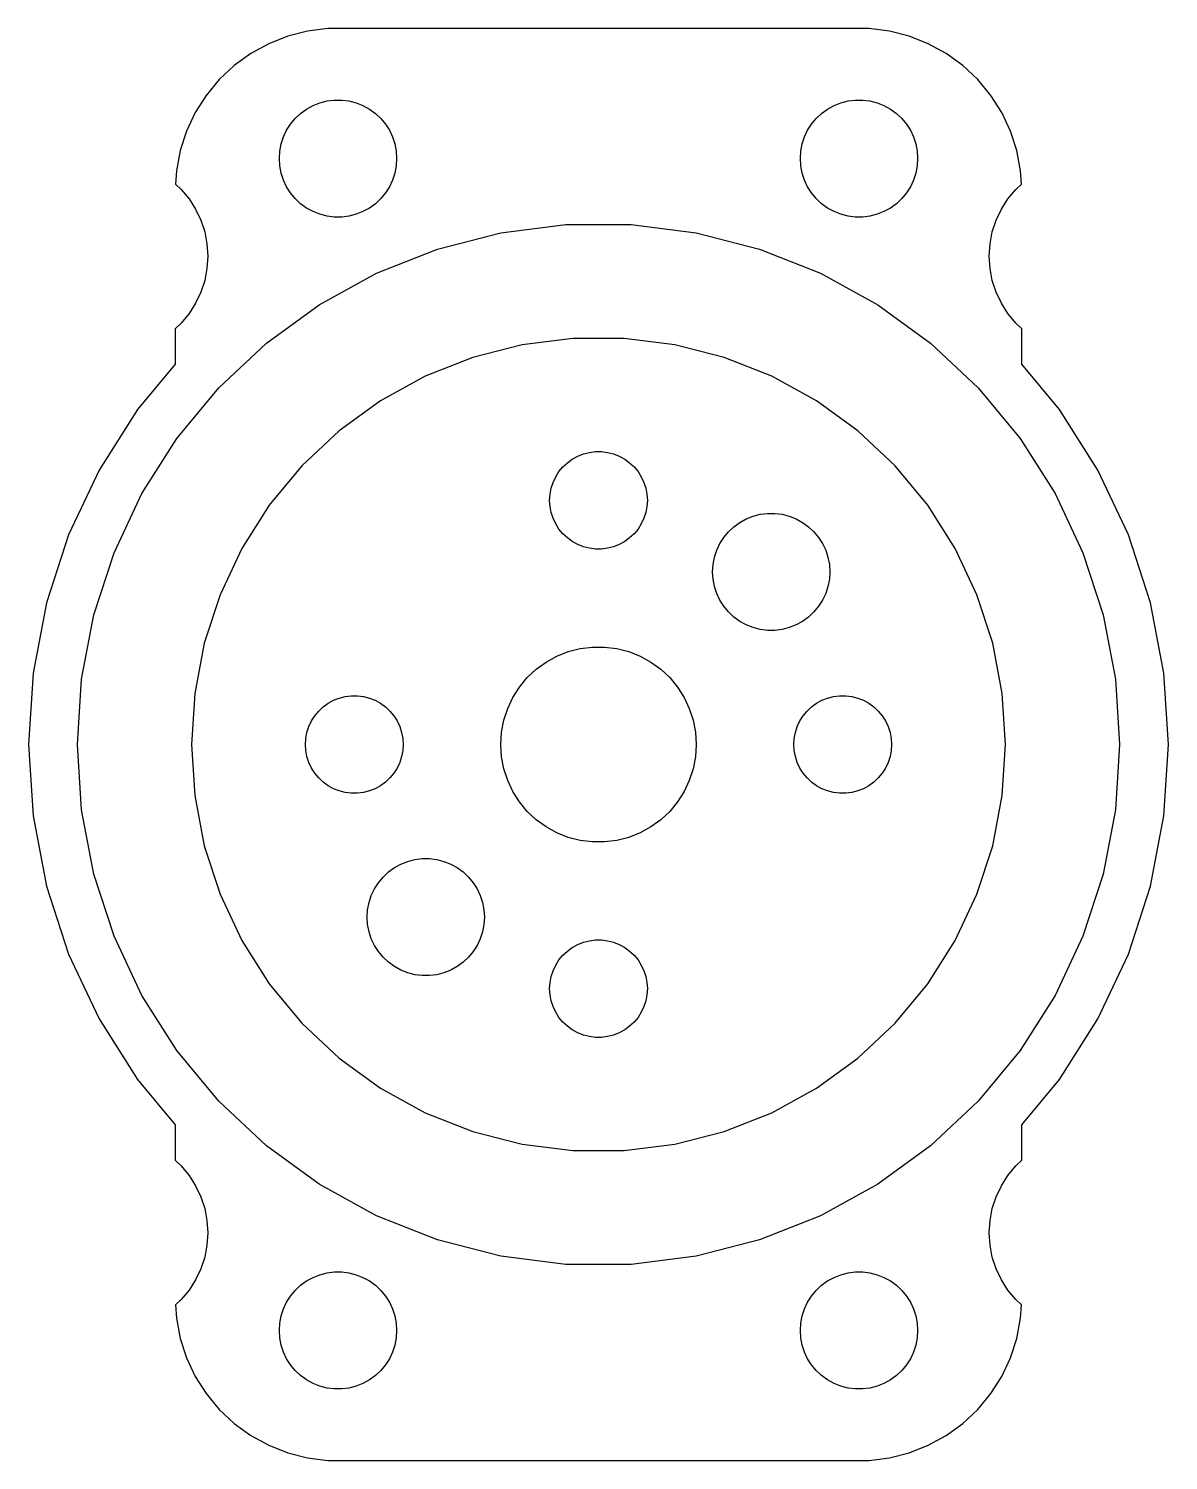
# Model space of a CAD drawing. Header units: metres. Extents: x -17.5 to 77.5, y -22 to 22.
# Drawn here: x -17.5 to 17.5, y -21.99 to 21.99 of the extents above; entities that cross this region are included whole.
import ezdxf

# ---------------------------------------------------------------- set-up
doc = ezdxf.new("R2010")
doc.units = ezdxf.units.M

msp = doc.modelspace()

# ---------------------------------------------------------------- linework, layer by layer
for p, q in [((-8.31395, 21.9901), (-8.9369, 21.9114)), ((8.31395, 21.9901), (-8.31395, 21.9901)), ((8.9369, 21.9114), (8.31395, 21.9901)), ((-9.54507, 21.7553), (-10.1289, 21.5241)), ((-8.9369, 21.9114), (-9.54507, 21.7553)), ((9.54507, 21.7553), (8.9369, 21.9114)), ((10.1289, 21.5241), (9.54507, 21.7553)), ((-10.6791, 21.2216), (-11.1871, 20.8526)), ((-10.1289, 21.5241), (-10.6791, 21.2216)), ((10.6791, 21.2216), (10.1289, 21.5241)), ((11.1871, 20.8526), (10.6791, 21.2216)), ((-11.1871, 20.8526), (-11.6448, 20.4227)), ((11.6448, 20.4227), (11.1871, 20.8526)), ((-11.6448, 20.4227), (-12.0451, 19.9389)), ((12.0451, 19.9389), (11.6448, 20.4227)), ((-12.0451, 19.9389), (-12.3815, 19.4088)), ((-8.33728, 19.7681), (-8.11302, 19.7964)), ((-8.11302, 19.7964), (-7.88696, 19.7964)), ((-7.88696, 19.7964), (-7.6627, 19.7681)), ((7.6627, 19.7681), (7.88696, 19.7964)), ((7.88696, 19.7964), (8.11302, 19.7964)), ((8.11302, 19.7964), (8.33728, 19.7681)), ((12.3815, 19.4088), (12.0451, 19.9389)), ((-12.3815, 19.4088), (-12.6489, 18.8406)), ((-9.31213, 19.2322), (-9.14735, 19.3869)), ((-9.14735, 19.3869), (-8.96448, 19.5198)), ((-8.96448, 19.5198), (-8.76639, 19.6287)), ((-8.76639, 19.6287), (-8.55623, 19.7119)), ((-8.55623, 19.7119), (-8.33728, 19.7681)), ((-7.6627, 19.7681), (-7.44376, 19.7119)), ((-7.44376, 19.7119), (-7.2336, 19.6287)), ((-7.2336, 19.6287), (-7.03551, 19.5198)), ((-7.03551, 19.5198), (-6.85263, 19.3869)), ((-6.85263, 19.3869), (-6.68785, 19.2322)), ((6.68785, 19.2322), (6.85263, 19.3869)), ((6.85263, 19.3869), (7.03551, 19.5198)), ((7.03551, 19.5198), (7.2336, 19.6287)), ((7.2336, 19.6287), (7.44376, 19.7119)), ((7.44376, 19.7119), (7.6627, 19.7681)), ((8.33728, 19.7681), (8.55623, 19.7119)), ((8.55623, 19.7119), (8.76639, 19.6287)), ((8.76639, 19.6287), (8.96448, 19.5198)), ((8.96448, 19.5198), (9.14735, 19.3869)), ((9.14735, 19.3869), (9.31213, 19.2322)), ((12.6489, 18.8406), (12.3815, 19.4088)), ((-9.57735, 18.8672), (-9.45622, 19.058)), ((-9.45622, 19.058), (-9.31213, 19.2322)), ((-6.68785, 19.2322), (-6.54376, 19.058)), ((-6.54376, 19.058), (-6.42264, 18.8672)), ((6.42264, 18.8672), (6.54376, 19.058)), ((6.54376, 19.058), (6.68785, 19.2322)), ((9.31213, 19.2322), (9.45622, 19.058)), ((9.45622, 19.058), (9.57735, 18.8672)), ((-12.6489, 18.8406), (-12.8429, 18.2434)), ((-9.74344, 18.4476), (-9.67358, 18.6626)), ((-9.67358, 18.6626), (-9.57735, 18.8672)), ((-6.42264, 18.8672), (-6.3264, 18.6626)), ((-6.3264, 18.6626), (-6.25655, 18.4476)), ((6.25655, 18.4476), (6.3264, 18.6626)), ((6.3264, 18.6626), (6.42264, 18.8672)), ((9.57735, 18.8672), (9.67358, 18.6626)), ((9.67358, 18.6626), (9.74344, 18.4476)), ((12.8429, 18.2434), (12.6489, 18.8406)), ((-12.8429, 18.2434), (-12.9606, 17.6267)), ((-9.79999, 18), (-9.7858, 18.2256)), ((-9.7858, 18.2256), (-9.74344, 18.4476)), ((-6.25655, 18.4476), (-6.21419, 18.2256)), ((-6.21419, 18.2256), (-6.2, 18)), ((6.2, 18), (6.21419, 18.2256)), ((6.21419, 18.2256), (6.25655, 18.4476)), ((9.74344, 18.4476), (9.7858, 18.2256)), ((9.7858, 18.2256), (9.79999, 18)), ((12.9606, 17.6267), (12.8429, 18.2434)), ((-12.9606, 17.6267), (-12.9864, 17.2164)), ((-9.7858, 17.7744), (-9.79999, 18)), ((-9.74344, 17.5524), (-9.7858, 17.7744)), ((-6.21419, 17.7744), (-6.25655, 17.5524)), ((-6.2, 18), (-6.21419, 17.7744)), ((6.21419, 17.7744), (6.2, 18)), ((6.25655, 17.5524), (6.21419, 17.7744)), ((9.7858, 17.7744), (9.74344, 17.5524)), ((9.79999, 18), (9.7858, 17.7744)), ((12.9864, 17.2164), (12.9606, 17.6267)), ((-12.9864, 17.2164), (-12.8131, 17.0536)), ((-9.67358, 17.3374), (-9.74344, 17.5524)), ((-9.57735, 17.1328), (-9.67358, 17.3374)), ((-6.3264, 17.3374), (-6.42264, 17.1328)), ((-6.25655, 17.5524), (-6.3264, 17.3374)), ((6.3264, 17.3374), (6.25655, 17.5524)), ((6.42264, 17.1328), (6.3264, 17.3374)), ((9.67358, 17.3374), (9.57735, 17.1328)), ((9.74344, 17.5524), (9.67358, 17.3374)), ((12.8131, 17.0536), (12.9864, 17.2164)), ((-12.8131, 17.0536), (-12.5729, 16.7634)), ((-12.5729, 16.7634), (-12.3711, 16.4453)), ((-9.45622, 16.942), (-9.57735, 17.1328)), ((-9.31213, 16.7678), (-9.45622, 16.942)), ((-9.14735, 16.6131), (-9.31213, 16.7678)), ((-6.68785, 16.7678), (-6.85263, 16.6131)), ((-6.54376, 16.942), (-6.68785, 16.7678)), ((-6.42264, 17.1328), (-6.54376, 16.942)), ((6.54376, 16.942), (6.42264, 17.1328)), ((6.68785, 16.7678), (6.54376, 16.942)), ((6.85263, 16.6131), (6.68785, 16.7678)), ((9.31213, 16.7678), (9.14735, 16.6131)), ((9.45622, 16.942), (9.31213, 16.7678)), ((9.57735, 17.1328), (9.45622, 16.942)), ((12.3711, 16.4453), (12.5729, 16.7634)), ((12.5729, 16.7634), (12.8131, 17.0536)), ((-12.3711, 16.4453), (-12.2107, 16.1044)), ((-8.96448, 16.4802), (-9.14735, 16.6131)), ((-8.76639, 16.3713), (-8.96448, 16.4802)), ((-8.55623, 16.2881), (-8.76639, 16.3713)), ((-8.33728, 16.2319), (-8.55623, 16.2881)), ((-7.44376, 16.2881), (-7.6627, 16.2319)), ((-7.2336, 16.3713), (-7.44376, 16.2881)), ((-7.03551, 16.4802), (-7.2336, 16.3713)), ((-6.85263, 16.6131), (-7.03551, 16.4802)), ((7.03551, 16.4802), (6.85263, 16.6131)), ((7.2336, 16.3713), (7.03551, 16.4802)), ((7.44376, 16.2881), (7.2336, 16.3713)), ((7.6627, 16.2319), (7.44376, 16.2881)), ((8.55623, 16.2881), (8.33728, 16.2319)), ((8.76639, 16.3713), (8.55623, 16.2881)), ((8.96448, 16.4802), (8.76639, 16.3713)), ((9.14735, 16.6131), (8.96448, 16.4802)), ((12.2107, 16.1044), (12.3711, 16.4453)), ((-12.2107, 16.1044), (-12.0942, 15.7461)), ((-8.11302, 16.2036), (-8.33728, 16.2319)), ((-7.88696, 16.2036), (-8.11302, 16.2036)), ((-7.6627, 16.2319), (-7.88696, 16.2036)), ((-2.99809, 15.7166), (-1.00464, 15.9684)), ((-1.00464, 15.9684), (1.00464, 15.9684)), ((1.00464, 15.9684), (2.99809, 15.7166)), ((7.88696, 16.2036), (7.6627, 16.2319)), ((8.11302, 16.2036), (7.88696, 16.2036)), ((8.33728, 16.2319), (8.11302, 16.2036)), ((12.0942, 15.7461), (12.2107, 16.1044)), ((-12.0942, 15.7461), (-12.0237, 15.376)), ((-4.94426, 15.2169), (-2.99809, 15.7166)), ((2.99809, 15.7166), (4.94426, 15.2169)), ((12.0237, 15.376), (12.0942, 15.7461)), ((-12.0237, 15.376), (-12, 15)), ((-12, 15), (-12.0237, 14.624)), ((-6.81245, 14.4772), (-4.94426, 15.2169)), ((4.94426, 15.2169), (6.81245, 14.4772)), ((12, 15), (12.0237, 15.376)), ((12.0237, 14.624), (12, 15)), ((-12.0237, 14.624), (-12.0942, 14.2539)), ((12.0942, 14.2539), (12.0237, 14.624)), ((-12.0942, 14.2539), (-12.2107, 13.8956)), ((-8.57323, 13.5092), (-6.81245, 14.4772)), ((6.81245, 14.4772), (8.57323, 13.5092)), ((12.2107, 13.8956), (12.0942, 14.2539)), ((-12.2107, 13.8956), (-12.3711, 13.5547)), ((12.3711, 13.5547), (12.2107, 13.8956)), ((-12.5729, 13.2366), (-12.8131, 12.9464)), ((-12.3711, 13.5547), (-12.5729, 13.2366)), ((-10.1988, 12.3282), (-8.57323, 13.5092)), ((8.57323, 13.5092), (10.1988, 12.3282)), ((12.5729, 13.2366), (12.3711, 13.5547)), ((12.8131, 12.9464), (12.5729, 13.2366)), ((-12.8131, 12.9464), (-13, 12.7708)), ((-13, 12.7708), (-13, 11.6858)), ((13, 12.7708), (12.8131, 12.9464)), ((13, 11.6858), (13, 12.7708)), ((-11.6635, 10.9527), (-10.1988, 12.3282)), ((-0.784866, 12.4753), (-2.34225, 12.2786)), ((0.784866, 12.4753), (-0.784866, 12.4753)), ((2.34225, 12.2786), (0.784866, 12.4753)), ((10.1988, 12.3282), (11.6635, 10.9527)), ((-3.8627, 11.8882), (-5.32224, 11.3103)), ((-2.34225, 12.2786), (-3.8627, 11.8882)), ((3.8627, 11.8882), (2.34225, 12.2786)), ((5.32224, 11.3103), (3.8627, 11.8882)), ((-13, 11.6858), (-14.1578, 10.2862)), ((14.1578, 10.2862), (13, 11.6858)), ((-5.32224, 11.3103), (-6.69783, 10.5541)), ((6.69783, 10.5541), (5.32224, 11.3103)), ((-12.9443, 9.40456), (-11.6635, 10.9527)), ((11.6635, 10.9527), (12.9443, 9.40456)), ((-14.1578, 10.2862), (-15.3354, 8.43068)), ((-6.69783, 10.5541), (-7.96779, 9.63141)), ((7.96779, 9.63141), (6.69783, 10.5541)), ((15.3354, 8.43068), (14.1578, 10.2862)), ((-14.0209, 7.70805), (-12.9443, 9.40456)), ((-7.96779, 9.63141), (-9.11211, 8.55682)), ((9.11211, 8.55682), (7.96779, 9.63141)), ((12.9443, 9.40456), (14.0209, 7.70805)), ((-0.803726, 8.76648), (-0.638657, 8.85724)), ((-0.638657, 8.85724), (-0.463516, 8.92657)), ((-0.463516, 8.92657), (-0.281067, 8.97342)), ((-0.281067, 8.97342), (-0.094177, 8.99704)), ((-0.094177, 8.99704), (0.094177, 8.99704)), ((0.094177, 8.99704), (0.281067, 8.97342)), ((0.281067, 8.97342), (0.463516, 8.92657)), ((0.463516, 8.92657), (0.638657, 8.85724)), ((0.638657, 8.85724), (0.803726, 8.76648)), ((-15.3354, 8.43068), (-16.2711, 6.44217)), ((-9.11211, 8.55682), (-10.1127, 7.34731)), ((-1.31445, 8.22263), (-1.21352, 8.38167)), ((-1.21352, 8.38167), (-1.09344, 8.52681)), ((-1.09344, 8.52681), (-0.956131, 8.65576)), ((-0.956131, 8.65576), (-0.803726, 8.76648)), ((0.803726, 8.76648), (0.956131, 8.65576)), ((0.956131, 8.65576), (1.09344, 8.52681)), ((1.09344, 8.52681), (1.21352, 8.38167)), ((1.21352, 8.38167), (1.31445, 8.22263)), ((10.1127, 7.34731), (9.11211, 8.55682)), ((16.2711, 6.44217), (15.3354, 8.43068)), ((-1.45287, 7.87303), (-1.39465, 8.05219)), ((-1.39465, 8.05219), (-1.31445, 8.22263)), ((1.31445, 8.22263), (1.39465, 8.05219)), ((1.39465, 8.05219), (1.45287, 7.87303)), ((-14.8764, 5.88998), (-14.0209, 7.70805)), ((-1.5, 7.5), (-1.48816, 7.68799)), ((-1.48816, 7.312), (-1.5, 7.5)), ((-1.48816, 7.68799), (-1.45287, 7.87303)), ((1.45287, 7.87303), (1.48816, 7.68799)), ((1.48816, 7.68799), (1.5, 7.5)), ((1.5, 7.5), (1.48816, 7.312)), ((14.0209, 7.70805), (14.8764, 5.88998)), ((-10.1127, 7.34731), (-10.9538, 6.02191)), ((-1.45287, 7.12695), (-1.48816, 7.312)), ((-1.39465, 6.9478), (-1.45287, 7.12695)), ((1.45287, 7.12695), (1.39465, 6.9478)), ((1.48816, 7.312), (1.45287, 7.12695)), ((4.74677, 7.01489), (4.96571, 7.07111)), ((4.96571, 7.07111), (5.18997, 7.09944)), ((5.18997, 7.09944), (5.41602, 7.09944)), ((5.41602, 7.09944), (5.64027, 7.07111)), ((5.64027, 7.07111), (5.85922, 7.01489)), ((10.9538, 6.02191), (10.1127, 7.34731)), ((-1.31445, 6.77736), (-1.39465, 6.9478)), ((-1.21352, 6.61832), (-1.31445, 6.77736)), ((-1.09344, 6.47318), (-1.21352, 6.61832)), ((1.21352, 6.61832), (1.09344, 6.47318)), ((1.31445, 6.77736), (1.21352, 6.61832)), ((1.39465, 6.9478), (1.31445, 6.77736)), ((3.99084, 6.53517), (4.15562, 6.68991)), ((4.15562, 6.68991), (4.3385, 6.82278)), ((4.3385, 6.82278), (4.53659, 6.93169)), ((4.53659, 6.93169), (4.74677, 7.01489)), ((5.85922, 7.01489), (6.0694, 6.93169)), ((6.0694, 6.93169), (6.26749, 6.82278)), ((6.26749, 6.82278), (6.45035, 6.68991)), ((6.45035, 6.68991), (6.61514, 6.53517)), ((-16.2711, 6.44217), (-16.9502, 4.35207)), ((-0.956131, 6.34422), (-1.09344, 6.47318)), ((-0.803726, 6.23351), (-0.956131, 6.34422)), ((-0.638657, 6.14275), (-0.803726, 6.23351)), ((0.803726, 6.23351), (0.638657, 6.14275)), ((0.956131, 6.34422), (0.803726, 6.23351)), ((1.09344, 6.47318), (0.956131, 6.34422)), ((3.62939, 5.96562), (3.72565, 6.17015)), ((3.72565, 6.17015), (3.84676, 6.36101)), ((3.84676, 6.36101), (3.99084, 6.53517)), ((6.61514, 6.53517), (6.75922, 6.36101)), ((6.75922, 6.36101), (6.88034, 6.17015)), ((6.88034, 6.17015), (6.97659, 5.96562)), ((16.9502, 4.35207), (16.2711, 6.44217)), ((-15.4973, 3.97903), (-14.8764, 5.88998)), ((-10.9538, 6.02191), (-11.6222, 4.60155)), ((-0.463516, 6.07341), (-0.638657, 6.14275)), ((-0.281067, 6.02657), (-0.463516, 6.07341)), ((-0.094177, 6.00294), (-0.281067, 6.02657)), ((0.094177, 6.00294), (-0.094177, 6.00294)), ((0.281067, 6.02657), (0.094177, 6.00294)), ((0.463516, 6.07341), (0.281067, 6.02657)), ((0.638657, 6.14275), (0.463516, 6.07341)), ((3.51718, 5.52859), (3.55954, 5.75064)), ((3.55954, 5.75064), (3.62939, 5.96562)), ((6.97659, 5.96562), (7.04645, 5.75064)), ((7.04645, 5.75064), (7.08879, 5.52859)), ((11.6222, 4.60155), (10.9538, 6.02191)), ((14.8764, 5.88998), (15.4973, 3.97903)), ((3.50299, 5.30299), (3.51718, 5.52859)), ((3.51718, 5.07739), (3.50299, 5.30299)), ((7.08879, 5.52859), (7.103, 5.30299)), ((7.103, 5.30299), (7.08879, 5.07739)), ((3.55954, 4.85535), (3.51718, 5.07739)), ((3.62939, 4.64037), (3.55954, 4.85535)), ((7.04645, 4.85535), (6.97659, 4.64037)), ((7.08879, 5.07739), (7.04645, 4.85535)), ((-11.6222, 4.60155), (-12.1073, 3.10861)), ((3.72565, 4.43584), (3.62939, 4.64037)), ((3.84676, 4.24498), (3.72565, 4.43584)), ((6.88034, 4.43584), (6.75922, 4.24498)), ((6.97659, 4.64037), (6.88034, 4.43584)), ((12.1073, 3.10861), (11.6222, 4.60155)), ((-16.9502, 4.35207), (-17.362, 2.19333)), ((-15.8738, 2.00533), (-15.4973, 3.97903)), ((3.99084, 4.0708), (3.84676, 4.24498)), ((4.15562, 3.91606), (3.99084, 4.0708)), ((6.61514, 4.0708), (6.45035, 3.91606)), ((6.75922, 4.24498), (6.61514, 4.0708)), ((15.4973, 3.97903), (15.8738, 2.00533)), ((17.362, 2.19333), (16.9502, 4.35207)), ((4.3385, 3.7832), (4.15562, 3.91606)), ((4.53659, 3.6743), (4.3385, 3.7832)), ((4.74677, 3.59109), (4.53659, 3.6743)), ((4.96571, 3.53488), (4.74677, 3.59109)), ((5.18997, 3.50655), (4.96571, 3.53488)), ((5.64027, 3.53488), (5.41602, 3.50655)), ((5.85922, 3.59109), (5.64027, 3.53488)), ((6.0694, 3.6743), (5.85922, 3.59109)), ((6.26749, 3.7832), (6.0694, 3.6743)), ((6.45035, 3.91606), (6.26749, 3.7832)), ((-12.1073, 3.10861), (-12.4014, 1.56665)), ((5.41602, 3.50655), (5.18997, 3.50655)), ((12.4014, 1.56665), (12.1073, 3.10861)), ((-1.60747, 2.53297), (-1.27733, 2.71448)), ((-1.27733, 2.71448), (-0.927048, 2.85316)), ((-0.927048, 2.85316), (-0.562134, 2.94685)), ((-0.562134, 2.94685), (-0.18837, 2.99408)), ((-0.18837, 2.99408), (0.18837, 2.99408)), ((0.18837, 2.99408), (0.562134, 2.94685)), ((0.562134, 2.94685), (0.927048, 2.85316)), ((0.927048, 2.85316), (1.27733, 2.71448)), ((1.27733, 2.71448), (1.60747, 2.53297)), ((-2.1869, 2.05363), (-1.91226, 2.31154)), ((-1.91226, 2.31154), (-1.60747, 2.53297)), ((1.60747, 2.53297), (1.91226, 2.31154)), ((1.91226, 2.31154), (2.1869, 2.05363)), ((-17.362, 2.19333), (-17.5, 0)), ((-16, 0), (-15.8738, 2.00533)), ((-2.62891, 1.44525), (-2.42705, 1.76335)), ((-2.42705, 1.76335), (-2.1869, 2.05363)), ((2.1869, 2.05363), (2.42705, 1.76335)), ((2.42705, 1.76335), (2.62891, 1.44525)), ((15.8738, 2.00533), (16, 0)), ((17.5, 0), (17.362, 2.19333)), ((-12.4014, 1.56665), (-12.5, 0)), ((-8.30373, 1.26648), (-8.13866, 1.35724)), ((-8.13866, 1.35724), (-7.96352, 1.42657)), ((-7.96352, 1.42657), (-7.78107, 1.47342)), ((-7.78107, 1.47342), (-7.59418, 1.49704)), ((-7.59418, 1.49704), (-7.40581, 1.49704)), ((-7.40581, 1.49704), (-7.21892, 1.47342)), ((-7.21892, 1.47342), (-7.03647, 1.42657)), ((-7.03647, 1.42657), (-6.86133, 1.35724)), ((-6.86133, 1.35724), (-6.69626, 1.26648)), ((-2.78932, 1.10437), (-2.62891, 1.44525)), ((2.62891, 1.44525), (2.78932, 1.10437)), ((6.69626, 1.26648), (6.86133, 1.35724)), ((6.86133, 1.35724), (7.03647, 1.42657)), ((7.03647, 1.42657), (7.21892, 1.47342)), ((7.21892, 1.47342), (7.40581, 1.49704)), ((7.40581, 1.49704), (7.59418, 1.49704)), ((7.59418, 1.49704), (7.78107, 1.47342)), ((7.78107, 1.47342), (7.96352, 1.42657)), ((7.96352, 1.42657), (8.13866, 1.35724)), ((8.13866, 1.35724), (8.30373, 1.26648)), ((12.5, 0), (12.4014, 1.56665)), ((-8.81445, 0.722626), (-8.71352, 0.881668)), ((-8.71352, 0.881668), (-8.59344, 1.02681)), ((-8.59344, 1.02681), (-8.45613, 1.15576)), ((-8.45613, 1.15576), (-8.30373, 1.26648)), ((-6.69626, 1.26648), (-6.54385, 1.15576)), ((-6.54385, 1.15576), (-6.40654, 1.02681)), ((-6.40654, 1.02681), (-6.28647, 0.881668)), ((-6.28647, 0.881668), (-6.18553, 0.722626)), ((-2.90575, 0.746063), (-2.78932, 1.10437)), ((2.78932, 1.10437), (2.90575, 0.746063)), ((6.18553, 0.722626), (6.28647, 0.881668)), ((6.28647, 0.881668), (6.40654, 1.02681)), ((6.40654, 1.02681), (6.54385, 1.15576)), ((6.54385, 1.15576), (6.69626, 1.26648)), ((8.30373, 1.26648), (8.45613, 1.15576)), ((8.45613, 1.15576), (8.59344, 1.02681)), ((8.59344, 1.02681), (8.71352, 0.881668)), ((8.71352, 0.881668), (8.81445, 0.722626)), ((-8.95287, 0.373032), (-8.89465, 0.552185)), ((-8.89465, 0.552185), (-8.81445, 0.722626)), ((-6.18553, 0.722626), (-6.10533, 0.552185)), ((-6.10533, 0.552185), (-6.04712, 0.373032)), ((-2.97633, 0.375992), (-2.90575, 0.746063)), ((2.90575, 0.746063), (2.97633, 0.375992)), ((6.04712, 0.373032), (6.10533, 0.552185)), ((6.10533, 0.552185), (6.18553, 0.722626)), ((8.81445, 0.722626), (8.89465, 0.552185)), ((8.89465, 0.552185), (8.95287, 0.373032)), ((-17.5, 0), (-17.362, -2.19333)), ((-15.8738, -2.00533), (-16, 0)), ((-12.5, 0), (-12.4014, -1.56665)), ((-9, 0), (-8.98816, 0.187988)), ((-8.98816, -0.187988), (-9, 0)), ((-8.98816, 0.187988), (-8.95287, 0.373032)), ((-6.04712, 0.373032), (-6.01183, 0.187988)), ((-6.01183, 0.187988), (-6, 0)), ((-6, 0), (-6.01183, -0.187988)), ((-3, 0), (-2.97633, 0.375992)), ((-2.97633, -0.375992), (-3, 0)), ((2.97633, 0.375992), (3, 0)), ((3, 0), (2.97633, -0.375992)), ((6, 0), (6.01183, 0.187988)), ((6.01183, -0.187988), (6, 0)), ((6.01183, 0.187988), (6.04712, 0.373032)), ((8.95287, 0.373032), (8.98816, 0.187988)), ((8.98816, 0.187988), (9, 0)), ((9, 0), (8.98816, -0.187988)), ((12.4014, -1.56665), (12.5, 0)), ((16, 0), (15.8738, -2.00533)), ((17.362, -2.19333), (17.5, 0)), ((-8.95287, -0.373032), (-8.98816, -0.187988)), ((-8.89465, -0.552185), (-8.95287, -0.373032)), ((-6.04712, -0.373032), (-6.10533, -0.552185)), ((-6.01183, -0.187988), (-6.04712, -0.373032)), ((-2.90575, -0.746063), (-2.97633, -0.375992)), ((2.97633, -0.375992), (2.90575, -0.746063)), ((6.04712, -0.373032), (6.01183, -0.187988)), ((6.10533, -0.552185), (6.04712, -0.373032)), ((8.95287, -0.373032), (8.89465, -0.552185)), ((8.98816, -0.187988), (8.95287, -0.373032)), ((-8.81445, -0.722626), (-8.89465, -0.552185)), ((-8.71352, -0.881668), (-8.81445, -0.722626)), ((-6.18553, -0.722626), (-6.28647, -0.881668)), ((-6.10533, -0.552185), (-6.18553, -0.722626)), ((-2.78932, -1.10437), (-2.90575, -0.746063)), ((2.90575, -0.746063), (2.78932, -1.10437)), ((6.18553, -0.722626), (6.10533, -0.552185)), ((6.28647, -0.881668), (6.18553, -0.722626)), ((8.81445, -0.722626), (8.71352, -0.881668)), ((8.89465, -0.552185), (8.81445, -0.722626)), ((-8.59344, -1.02681), (-8.71352, -0.881668)), ((-8.45613, -1.15576), (-8.59344, -1.02681)), ((-8.30373, -1.26648), (-8.45613, -1.15576)), ((-8.13866, -1.35724), (-8.30373, -1.26648)), ((-6.69626, -1.26648), (-6.86133, -1.35724)), ((-6.54385, -1.15576), (-6.69626, -1.26648)), ((-6.40654, -1.02681), (-6.54385, -1.15576)), ((-6.28647, -0.881668), (-6.40654, -1.02681)), ((-2.62891, -1.44525), (-2.78932, -1.10437)), ((2.78932, -1.10437), (2.62891, -1.44525)), ((6.40654, -1.02681), (6.28647, -0.881668)), ((6.54385, -1.15576), (6.40654, -1.02681)), ((6.69626, -1.26648), (6.54385, -1.15576)), ((6.86133, -1.35724), (6.69626, -1.26648)), ((8.30373, -1.26648), (8.13866, -1.35724)), ((8.45613, -1.15576), (8.30373, -1.26648)), ((8.59344, -1.02681), (8.45613, -1.15576)), ((8.71352, -0.881668), (8.59344, -1.02681)), ((-12.4014, -1.56665), (-12.1073, -3.10861)), ((-7.96352, -1.42657), (-8.13866, -1.35724)), ((-7.78107, -1.47342), (-7.96352, -1.42657)), ((-7.59418, -1.49704), (-7.78107, -1.47342)), ((-7.40581, -1.49704), (-7.59418, -1.49704)), ((-7.21892, -1.47342), (-7.40581, -1.49704)), ((-7.03647, -1.42657), (-7.21892, -1.47342)), ((-6.86133, -1.35724), (-7.03647, -1.42657)), ((-2.42705, -1.76335), (-2.62891, -1.44525)), ((2.62891, -1.44525), (2.42705, -1.76335)), ((7.03647, -1.42657), (6.86133, -1.35724)), ((7.21892, -1.47342), (7.03647, -1.42657)), ((7.40581, -1.49704), (7.21892, -1.47342)), ((7.59418, -1.49704), (7.40581, -1.49704)), ((7.78107, -1.47342), (7.59418, -1.49704)), ((7.96352, -1.42657), (7.78107, -1.47342)), ((8.13866, -1.35724), (7.96352, -1.42657)), ((12.1073, -3.10861), (12.4014, -1.56665)), ((-17.362, -2.19333), (-16.9502, -4.35207)), ((-15.4973, -3.97903), (-15.8738, -2.00533)), ((-2.1869, -2.05363), (-2.42705, -1.76335)), ((-1.91226, -2.31154), (-2.1869, -2.05363)), ((2.1869, -2.05363), (1.91226, -2.31154)), ((2.42705, -1.76335), (2.1869, -2.05363)), ((15.8738, -2.00533), (15.4973, -3.97903)), ((16.9502, -4.35207), (17.362, -2.19333)), ((-1.60747, -2.53297), (-1.91226, -2.31154)), ((-1.27733, -2.71448), (-1.60747, -2.53297)), ((1.60747, -2.53297), (1.27733, -2.71448)), ((1.91226, -2.31154), (1.60747, -2.53297)), ((-0.927048, -2.85316), (-1.27733, -2.71448)), ((-0.562134, -2.94685), (-0.927048, -2.85316)), ((-0.18837, -2.99408), (-0.562134, -2.94685)), ((0.18837, -2.99408), (-0.18837, -2.99408)), ((0.562134, -2.94685), (0.18837, -2.99408)), ((0.927048, -2.85316), (0.562134, -2.94685)), ((1.27733, -2.71448), (0.927048, -2.85316)), ((-12.1073, -3.10861), (-11.6222, -4.60155)), ((-5.64027, -3.53488), (-5.41602, -3.50655)), ((-5.41602, -3.50655), (-5.18997, -3.50655)), ((-5.18997, -3.50655), (-4.96571, -3.53488)), ((11.6222, -4.60155), (12.1073, -3.10861)), ((-6.61514, -4.0708), (-6.45035, -3.91606)), ((-6.45035, -3.91606), (-6.26749, -3.7832)), ((-6.26749, -3.7832), (-6.0694, -3.6743)), ((-6.0694, -3.6743), (-5.85922, -3.59109)), ((-5.85922, -3.59109), (-5.64027, -3.53488)), ((-4.96571, -3.53488), (-4.74677, -3.59109)), ((-4.74677, -3.59109), (-4.53659, -3.6743)), ((-4.53659, -3.6743), (-4.3385, -3.7832)), ((-4.3385, -3.7832), (-4.15562, -3.91606)), ((-4.15562, -3.91606), (-3.99084, -4.0708)), ((-16.9502, -4.35207), (-16.2711, -6.44217)), ((-14.8764, -5.88998), (-15.4973, -3.97903)), ((-6.88034, -4.43584), (-6.75922, -4.24498)), ((-6.75922, -4.24498), (-6.61514, -4.0708)), ((-3.99084, -4.0708), (-3.84676, -4.24498)), ((-3.84676, -4.24498), (-3.72565, -4.43584)), ((15.4973, -3.97903), (14.8764, -5.88998)), ((16.2711, -6.44217), (16.9502, -4.35207)), ((-11.6222, -4.60155), (-10.9538, -6.02191)), ((-7.04645, -4.85535), (-6.97659, -4.64037)), ((-6.97659, -4.64037), (-6.88034, -4.43584)), ((-3.72565, -4.43584), (-3.62939, -4.64037)), ((-3.62939, -4.64037), (-3.55954, -4.85535)), ((10.9538, -6.02191), (11.6222, -4.60155)), ((-7.103, -5.30299), (-7.08879, -5.07739)), ((-7.08879, -5.07739), (-7.04645, -4.85535)), ((-3.55954, -4.85535), (-3.51718, -5.07739)), ((-3.51718, -5.07739), (-3.50299, -5.30299)), ((-7.08879, -5.52859), (-7.103, -5.30299)), ((-7.04645, -5.75064), (-7.08879, -5.52859)), ((-3.51718, -5.52859), (-3.55954, -5.75064)), ((-3.50299, -5.30299), (-3.51718, -5.52859)), ((-14.0209, -7.70805), (-14.8764, -5.88998)), ((-10.9538, -6.02191), (-10.1127, -7.34731)), ((-6.97659, -5.96562), (-7.04645, -5.75064)), ((-6.88034, -6.17015), (-6.97659, -5.96562)), ((-3.62939, -5.96562), (-3.72565, -6.17015)), ((-3.55954, -5.75064), (-3.62939, -5.96562)), ((-0.803726, -6.23351), (-0.638657, -6.14275)), ((-0.638657, -6.14275), (-0.463516, -6.07341)), ((-0.463516, -6.07341), (-0.281067, -6.02657)), ((-0.281067, -6.02657), (-0.094177, -6.00294)), ((-0.094177, -6.00294), (0.094177, -6.00294)), ((0.094177, -6.00294), (0.281067, -6.02657)), ((0.281067, -6.02657), (0.463516, -6.07341)), ((0.463516, -6.07341), (0.638657, -6.14275)), ((0.638657, -6.14275), (0.803726, -6.23351)), ((10.1127, -7.34731), (10.9538, -6.02191)), ((14.8764, -5.88998), (14.0209, -7.70805)), ((-16.2711, -6.44217), (-15.3354, -8.43068)), ((-6.75922, -6.36101), (-6.88034, -6.17015)), ((-6.61514, -6.53517), (-6.75922, -6.36101)), ((-6.45035, -6.68991), (-6.61514, -6.53517)), ((-3.99084, -6.53517), (-4.15562, -6.68991)), ((-3.84676, -6.36101), (-3.99084, -6.53517)), ((-3.72565, -6.17015), (-3.84676, -6.36101)), ((-1.21352, -6.61832), (-1.09344, -6.47318)), ((-1.09344, -6.47318), (-0.956131, -6.34422)), ((-0.956131, -6.34422), (-0.803726, -6.23351)), ((0.803726, -6.23351), (0.956131, -6.34422)), ((0.956131, -6.34422), (1.09344, -6.47318)), ((1.09344, -6.47318), (1.21352, -6.61832)), ((15.3354, -8.43068), (16.2711, -6.44217)), ((-6.26749, -6.82278), (-6.45035, -6.68991)), ((-6.0694, -6.93169), (-6.26749, -6.82278)), ((-5.85922, -7.01489), (-6.0694, -6.93169)), ((-5.64027, -7.07111), (-5.85922, -7.01489)), ((-4.74677, -7.01489), (-4.96571, -7.07111)), ((-4.53659, -6.93169), (-4.74677, -7.01489)), ((-4.3385, -6.82278), (-4.53659, -6.93169)), ((-4.15562, -6.68991), (-4.3385, -6.82278)), ((-1.45287, -7.12695), (-1.39465, -6.9478)), ((-1.39465, -6.9478), (-1.31445, -6.77736)), ((-1.31445, -6.77736), (-1.21352, -6.61832)), ((1.21352, -6.61832), (1.31445, -6.77736)), ((1.31445, -6.77736), (1.39465, -6.9478)), ((1.39465, -6.9478), (1.45287, -7.12695)), ((-10.1127, -7.34731), (-9.11211, -8.55682)), ((-5.41602, -7.09944), (-5.64027, -7.07111)), ((-5.18997, -7.09944), (-5.41602, -7.09944)), ((-4.96571, -7.07111), (-5.18997, -7.09944)), ((-1.5, -7.5), (-1.48816, -7.312)), ((-1.48816, -7.312), (-1.45287, -7.12695)), ((1.45287, -7.12695), (1.48816, -7.312)), ((1.48816, -7.312), (1.5, -7.5)), ((9.11211, -8.55682), (10.1127, -7.34731)), ((-12.9443, -9.40456), (-14.0209, -7.70805)), ((-1.48816, -7.68799), (-1.5, -7.5)), ((-1.45287, -7.87303), (-1.48816, -7.68799)), ((-1.39465, -8.05219), (-1.45287, -7.87303)), ((1.45287, -7.87303), (1.39465, -8.05219)), ((1.48816, -7.68799), (1.45287, -7.87303)), ((1.5, -7.5), (1.48816, -7.68799)), ((14.0209, -7.70805), (12.9443, -9.40456)), ((-1.31445, -8.22263), (-1.39465, -8.05219)), ((-1.21352, -8.38167), (-1.31445, -8.22263)), ((1.31445, -8.22263), (1.21352, -8.38167)), ((1.39465, -8.05219), (1.31445, -8.22263)), ((-15.3354, -8.43068), (-14.1578, -10.2862)), ((-9.11211, -8.55682), (-7.96779, -9.63141)), ((-1.09344, -8.52681), (-1.21352, -8.38167)), ((-0.956131, -8.65576), (-1.09344, -8.52681)), ((-0.803726, -8.76648), (-0.956131, -8.65576)), ((-0.638657, -8.85724), (-0.803726, -8.76648)), ((0.803726, -8.76648), (0.638657, -8.85724)), ((0.956131, -8.65576), (0.803726, -8.76648)), ((1.09344, -8.52681), (0.956131, -8.65576)), ((1.21352, -8.38167), (1.09344, -8.52681)), ((7.96779, -9.63141), (9.11211, -8.55682)), ((14.1578, -10.2862), (15.3354, -8.43068)), ((-0.463516, -8.92657), (-0.638657, -8.85724)), ((-0.281067, -8.97342), (-0.463516, -8.92657)), ((-0.094177, -8.99704), (-0.281067, -8.97342)), ((0.094177, -8.99704), (-0.094177, -8.99704)), ((0.281067, -8.97342), (0.094177, -8.99704)), ((0.463516, -8.92657), (0.281067, -8.97342)), ((0.638657, -8.85724), (0.463516, -8.92657)), ((-11.6635, -10.9527), (-12.9443, -9.40456)), ((-7.96779, -9.63141), (-6.69783, -10.5541)), ((6.69783, -10.5541), (7.96779, -9.63141)), ((12.9443, -9.40456), (11.6635, -10.9527)), ((-14.1578, -10.2862), (-13, -11.6858)), ((-6.69783, -10.5541), (-5.32224, -11.3103)), ((5.32224, -11.3103), (6.69783, -10.5541)), ((13, -11.6858), (14.1578, -10.2862)), ((-10.1988, -12.3282), (-11.6635, -10.9527)), ((11.6635, -10.9527), (10.1988, -12.3282)), ((-5.32224, -11.3103), (-3.8627, -11.8882)), ((3.8627, -11.8882), (5.32224, -11.3103)), ((-13, -11.6858), (-13, -12.7708)), ((13, -12.7708), (13, -11.6858)), ((-3.8627, -11.8882), (-2.34225, -12.2786)), ((-2.34225, -12.2786), (-0.784866, -12.4753)), ((0.784866, -12.4753), (2.34225, -12.2786)), ((2.34225, -12.2786), (3.8627, -11.8882)), ((-8.57323, -13.5092), (-10.1988, -12.3282)), ((-0.784866, -12.4753), (0.784866, -12.4753)), ((10.1988, -12.3282), (8.57323, -13.5092)), ((-13, -12.7708), (-12.8131, -12.9464)), ((-12.8131, -12.9464), (-12.5729, -13.2366)), ((12.5729, -13.2366), (12.8131, -12.9464)), ((12.8131, -12.9464), (13, -12.7708)), ((-12.5729, -13.2366), (-12.3711, -13.5547)), ((-12.3711, -13.5547), (-12.2107, -13.8956)), ((-6.81245, -14.4772), (-8.57323, -13.5092)), ((8.57323, -13.5092), (6.81245, -14.4772)), ((12.2107, -13.8956), (12.3711, -13.5547)), ((12.3711, -13.5547), (12.5729, -13.2366)), ((-12.2107, -13.8956), (-12.0942, -14.2539)), ((12.0942, -14.2539), (12.2107, -13.8956)), ((-12.0942, -14.2539), (-12.0237, -14.624)), ((-4.94426, -15.2169), (-6.81245, -14.4772)), ((6.81245, -14.4772), (4.94426, -15.2169)), ((12.0237, -14.624), (12.0942, -14.2539)), ((-12.0237, -14.624), (-12, -15)), ((12, -15), (12.0237, -14.624)), ((-12.0237, -15.376), (-12.0942, -15.7461)), ((-12, -15), (-12.0237, -15.376)), ((-2.99809, -15.7166), (-4.94426, -15.2169)), ((4.94426, -15.2169), (2.99809, -15.7166)), ((12.0237, -15.376), (12, -15)), ((12.0942, -15.7461), (12.0237, -15.376)), ((-12.0942, -15.7461), (-12.2107, -16.1044)), ((-1.00464, -15.9684), (-2.99809, -15.7166)), ((2.99809, -15.7166), (1.00464, -15.9684)), ((12.2107, -16.1044), (12.0942, -15.7461)), ((-12.2107, -16.1044), (-12.3711, -16.4453)), ((-8.55623, -16.2881), (-8.33728, -16.2319)), ((-8.33728, -16.2319), (-8.11302, -16.2036)), ((-8.11302, -16.2036), (-7.88696, -16.2036)), ((-7.88696, -16.2036), (-7.6627, -16.2319)), ((-7.6627, -16.2319), (-7.44376, -16.2881)), ((1.00464, -15.9684), (-1.00464, -15.9684)), ((7.44376, -16.2881), (7.6627, -16.2319)), ((7.6627, -16.2319), (7.88696, -16.2036)), ((7.88696, -16.2036), (8.11302, -16.2036)), ((8.11302, -16.2036), (8.33728, -16.2319)), ((8.33728, -16.2319), (8.55623, -16.2881)), ((12.3711, -16.4453), (12.2107, -16.1044)), ((-12.3711, -16.4453), (-12.5729, -16.7634)), ((-9.31213, -16.7678), (-9.14735, -16.6131)), ((-9.14735, -16.6131), (-8.96448, -16.4802)), ((-8.96448, -16.4802), (-8.76639, -16.3713)), ((-8.76639, -16.3713), (-8.55623, -16.2881)), ((-7.44376, -16.2881), (-7.2336, -16.3713)), ((-7.2336, -16.3713), (-7.03551, -16.4802)), ((-7.03551, -16.4802), (-6.85263, -16.6131)), ((-6.85263, -16.6131), (-6.68785, -16.7678)), ((6.68785, -16.7678), (6.85263, -16.6131)), ((6.85263, -16.6131), (7.03551, -16.4802)), ((7.03551, -16.4802), (7.2336, -16.3713)), ((7.2336, -16.3713), (7.44376, -16.2881)), ((8.55623, -16.2881), (8.76639, -16.3713)), ((8.76639, -16.3713), (8.96448, -16.4802)), ((8.96448, -16.4802), (9.14735, -16.6131)), ((9.14735, -16.6131), (9.31213, -16.7678)), ((12.5729, -16.7634), (12.3711, -16.4453)), ((-12.8131, -17.0536), (-12.9864, -17.2164)), ((-12.5729, -16.7634), (-12.8131, -17.0536)), ((-9.67358, -17.3374), (-9.57735, -17.1328)), ((-9.57735, -17.1328), (-9.45622, -16.942)), ((-9.45622, -16.942), (-9.31213, -16.7678)), ((-6.68785, -16.7678), (-6.54376, -16.942)), ((-6.54376, -16.942), (-6.42264, -17.1328)), ((-6.42264, -17.1328), (-6.3264, -17.3374)), ((6.3264, -17.3374), (6.42264, -17.1328)), ((6.42264, -17.1328), (6.54376, -16.942)), ((6.54376, -16.942), (6.68785, -16.7678)), ((9.31213, -16.7678), (9.45622, -16.942)), ((9.45622, -16.942), (9.57735, -17.1328)), ((9.57735, -17.1328), (9.67358, -17.3374)), ((12.8131, -17.0536), (12.5729, -16.7634)), ((12.9864, -17.2164), (12.8131, -17.0536)), ((-12.9864, -17.2164), (-12.9606, -17.6267)), ((-9.7858, -17.7744), (-9.74344, -17.5524)), ((-9.74344, -17.5524), (-9.67358, -17.3374)), ((-6.3264, -17.3374), (-6.25655, -17.5524)), ((-6.25655, -17.5524), (-6.21419, -17.7744)), ((6.21419, -17.7744), (6.25655, -17.5524)), ((6.25655, -17.5524), (6.3264, -17.3374)), ((9.67358, -17.3374), (9.74344, -17.5524)), ((9.74344, -17.5524), (9.7858, -17.7744)), ((12.9606, -17.6267), (12.9864, -17.2164)), ((-12.9606, -17.6267), (-12.8429, -18.2434)), ((-9.79999, -18), (-9.7858, -17.7744)), ((-9.7858, -18.2256), (-9.79999, -18)), ((-6.21419, -17.7744), (-6.2, -18)), ((-6.2, -18), (-6.21419, -18.2256)), ((6.2, -18), (6.21419, -17.7744)), ((6.21419, -18.2256), (6.2, -18)), ((9.7858, -17.7744), (9.79999, -18)), ((9.79999, -18), (9.7858, -18.2256)), ((12.8429, -18.2434), (12.9606, -17.6267)), ((-12.8429, -18.2434), (-12.6489, -18.8406)), ((-9.74344, -18.4476), (-9.7858, -18.2256)), ((-9.67358, -18.6626), (-9.74344, -18.4476)), ((-6.25655, -18.4476), (-6.3264, -18.6626)), ((-6.21419, -18.2256), (-6.25655, -18.4476)), ((6.25655, -18.4476), (6.21419, -18.2256)), ((6.3264, -18.6626), (6.25655, -18.4476)), ((9.74344, -18.4476), (9.67358, -18.6626)), ((9.7858, -18.2256), (9.74344, -18.4476)), ((12.6489, -18.8406), (12.8429, -18.2434)), ((-12.6489, -18.8406), (-12.3815, -19.4088)), ((-9.57735, -18.8672), (-9.67358, -18.6626)), ((-9.45622, -19.058), (-9.57735, -18.8672)), ((-6.42264, -18.8672), (-6.54376, -19.058)), ((-6.3264, -18.6626), (-6.42264, -18.8672)), ((6.42264, -18.8672), (6.3264, -18.6626)), ((6.54376, -19.058), (6.42264, -18.8672)), ((9.57735, -18.8672), (9.45622, -19.058)), ((9.67358, -18.6626), (9.57735, -18.8672)), ((12.3815, -19.4088), (12.6489, -18.8406)), ((-9.31213, -19.2322), (-9.45622, -19.058)), ((-9.14735, -19.3869), (-9.31213, -19.2322)), ((-6.68785, -19.2322), (-6.85263, -19.3869)), ((-6.54376, -19.058), (-6.68785, -19.2322)), ((6.68785, -19.2322), (6.54376, -19.058)), ((6.85263, -19.3869), (6.68785, -19.2322)), ((9.31213, -19.2322), (9.14735, -19.3869)), ((9.45622, -19.058), (9.31213, -19.2322)), ((-12.3815, -19.4088), (-12.0451, -19.9389)), ((-8.96448, -19.5198), (-9.14735, -19.3869)), ((-8.76639, -19.6287), (-8.96448, -19.5198)), ((-8.55623, -19.7119), (-8.76639, -19.6287)), ((-8.33728, -19.7681), (-8.55623, -19.7119)), ((-8.11302, -19.7964), (-8.33728, -19.7681)), ((-7.6627, -19.7681), (-7.88696, -19.7964)), ((-7.44376, -19.7119), (-7.6627, -19.7681)), ((-7.2336, -19.6287), (-7.44376, -19.7119)), ((-7.03551, -19.5198), (-7.2336, -19.6287)), ((-6.85263, -19.3869), (-7.03551, -19.5198)), ((7.03551, -19.5198), (6.85263, -19.3869)), ((7.2336, -19.6287), (7.03551, -19.5198)), ((7.44376, -19.7119), (7.2336, -19.6287)), ((7.6627, -19.7681), (7.44376, -19.7119)), ((7.88696, -19.7964), (7.6627, -19.7681)), ((8.33728, -19.7681), (8.11302, -19.7964)), ((8.55623, -19.7119), (8.33728, -19.7681)), ((8.76639, -19.6287), (8.55623, -19.7119)), ((8.96448, -19.5198), (8.76639, -19.6287)), ((9.14735, -19.3869), (8.96448, -19.5198)), ((12.0451, -19.9389), (12.3815, -19.4088)), ((-12.0451, -19.9389), (-11.6448, -20.4227)), ((-7.88696, -19.7964), (-8.11302, -19.7964)), ((8.11302, -19.7964), (7.88696, -19.7964)), ((11.6448, -20.4227), (12.0451, -19.9389)), ((-11.6448, -20.4227), (-11.1871, -20.8526)), ((11.1871, -20.8526), (11.6448, -20.4227)), ((-11.1871, -20.8526), (-10.6791, -21.2216)), ((10.6791, -21.2216), (11.1871, -20.8526)), ((-10.6791, -21.2216), (-10.1289, -21.5241)), ((-10.1289, -21.5241), (-9.54507, -21.7553)), ((9.54507, -21.7553), (10.1289, -21.5241)), ((10.1289, -21.5241), (10.6791, -21.2216)), ((-9.54507, -21.7553), (-8.9369, -21.9114)), ((-8.9369, -21.9114), (-8.31395, -21.9901)), ((-8.31395, -21.9901), (8.31395, -21.9901)), ((8.31395, -21.9901), (8.9369, -21.9114)), ((8.9369, -21.9114), (9.54507, -21.7553))]:
    msp.add_line(p, q)

doc.saveas('drawing.dxf')
